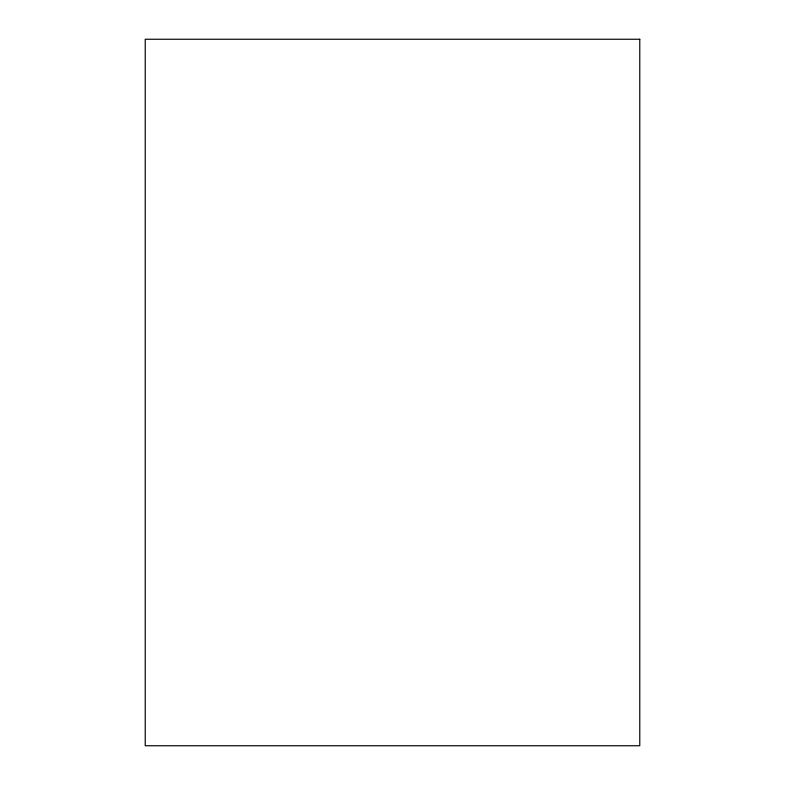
<?xml version="1.0" encoding="UTF-8"?>
<svg xmlns="http://www.w3.org/2000/svg" width="785" height="785" viewBox="0 0 785 785"><rect width="100%" height="100%" fill="white"/><g stroke="black" fill="none" stroke-linecap="round" stroke-linejoin="round"><path stroke-width="1.18" d="M639.775 39.25L145.225 39.25L145.225 745.75L639.775 745.75L639.775 39.25"/></g></svg>
